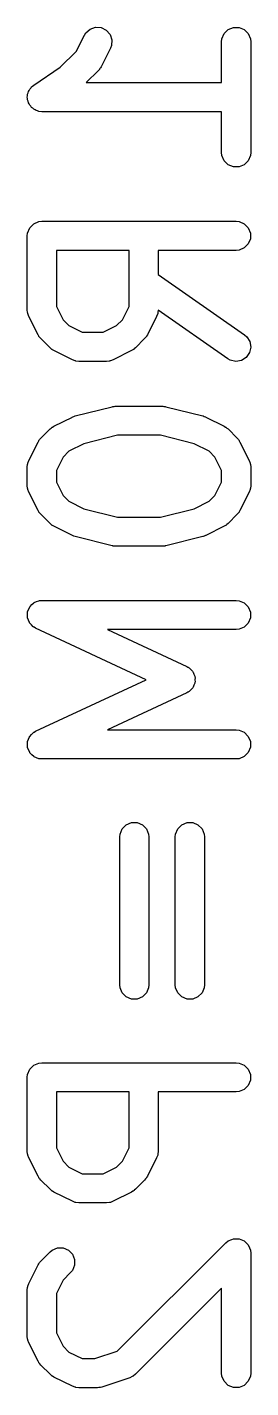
# Model space of a CAD drawing. Extents: x -2.1 to 1.75, y 0.25 to 2.72.
# Drawn here: x 1.2149 to 1.2602, y 0.2452 to 0.5211 of the extents above; entities that cross this region are included whole.
import ezdxf

# ---------------------------------------------------------------- set-up
doc = ezdxf.new("R2010")
doc.units = 0
doc.header["$MEASUREMENT"] = 0
doc.layers.add('BLACK', color=7, linetype='CONTINUOUS')

msp = doc.modelspace()

# ---------------------------------------------------------------- linework, layer by layer
at = {"layer": 'BLACK', "linetype": 'CONTINUOUS'}
for p, q in [((1.22477, 0.51615), (1.22644, 0.51947)), ((1.22644, 0.51947), (1.22674, 0.51996)), ((1.22674, 0.51996), (1.22761, 0.52072)), ((1.22761, 0.52072), (1.22871, 0.52108)), ((1.22871, 0.52108), (1.22986, 0.521)), ((1.22986, 0.521), (1.23089, 0.52049)), ((1.23089, 0.52049), (1.23164, 0.51962)), ((1.23164, 0.51962), (1.23201, 0.51852)), ((1.25424, 0.51815), (1.2543, 0.51873)), ((1.2543, 0.51873), (1.25474, 0.51979)), ((1.25474, 0.51979), (1.25556, 0.52061)), ((1.25556, 0.52061), (1.25662, 0.52105)), ((1.25662, 0.52105), (1.25777, 0.52105)), ((1.25777, 0.52105), (1.25884, 0.52061)), ((1.25884, 0.52061), (1.25965, 0.51979)), ((1.25965, 0.51979), (1.26009, 0.51873)), ((1.26009, 0.51873), (1.26015, 0.51815)), ((1.22157, 0.51295), (1.22477, 0.51615)), ((1.23172, 0.51683), (1.22984, 0.51308)), ((1.23192, 0.51737), (1.23172, 0.51683)), ((1.23201, 0.51852), (1.23192, 0.51737)), ((1.25424, 0.50986), (1.25424, 0.51815)), ((1.26015, 0.51815), (1.26015, 0.49566)), ((1.22984, 0.51308), (1.22969, 0.51284)), ((1.21619, 0.50936), (1.22157, 0.51295)), ((1.22929, 0.51232), (1.22683, 0.50986)), ((1.22948, 0.51254), (1.22929, 0.51232)), ((1.22953, 0.51259), (1.22948, 0.51254)), ((1.22959, 0.51268), (1.22953, 0.51259)), ((1.22966, 0.51276), (1.22959, 0.51268)), ((1.22969, 0.51284), (1.22966, 0.51276)), ((1.21493, 0.50748), (1.21504, 0.50775)), ((1.21504, 0.50775), (1.2151, 0.50804)), ((1.2151, 0.50804), (1.21526, 0.50828)), ((1.21526, 0.50828), (1.21537, 0.50855)), ((1.21537, 0.50855), (1.21558, 0.50875)), ((1.21558, 0.50875), (1.21574, 0.50899)), ((1.21574, 0.50899), (1.21619, 0.50936)), ((1.21619, 0.50936), (1.21619, 0.50936)), ((1.21619, 0.50936), (1.21619, 0.50936)), ((1.21619, 0.50936), (1.21619, 0.50936)), ((1.22683, 0.50986), (1.25424, 0.50986)), ((1.21487, 0.50691), (1.21493, 0.50719)), ((1.21493, 0.50662), (1.21487, 0.50691)), ((1.21493, 0.50719), (1.21493, 0.50748)), ((1.21493, 0.50633), (1.21493, 0.50662)), ((1.21504, 0.50606), (1.21493, 0.50633)), ((1.2151, 0.50578), (1.21504, 0.50606)), ((1.21526, 0.50553), (1.2151, 0.50578)), ((1.21537, 0.50526), (1.21526, 0.50553)), ((1.21558, 0.50506), (1.21537, 0.50526)), ((1.21574, 0.50482), (1.21558, 0.50506)), ((1.21598, 0.50466), (1.21574, 0.50482)), ((1.21619, 0.50445), (1.21598, 0.50466)), ((1.21645, 0.50434), (1.21619, 0.50445)), ((1.21669, 0.50418), (1.21645, 0.50434)), ((1.21698, 0.50412), (1.21669, 0.50418)), ((1.21725, 0.50401), (1.21698, 0.50412)), ((1.21782, 0.50395), (1.21725, 0.50401)), ((1.21783, 0.50395), (1.21782, 0.50395)), ((1.21782, 0.50395), (1.21782, 0.50395)), ((1.25424, 0.50395), (1.21783, 0.50395)), ((1.21783, 0.50395), (1.21783, 0.50395)), ((1.25424, 0.49566), (1.25424, 0.50395)), ((1.2543, 0.49508), (1.25424, 0.49566)), ((1.25474, 0.49402), (1.2543, 0.49508)), ((1.25556, 0.4932), (1.25474, 0.49402)), ((1.25965, 0.49402), (1.25884, 0.4932)), ((1.26009, 0.49508), (1.25965, 0.49402)), ((1.26015, 0.49566), (1.26009, 0.49508)), ((1.25662, 0.49276), (1.25556, 0.4932)), ((1.25777, 0.49276), (1.25662, 0.49276)), ((1.25884, 0.4932), (1.25777, 0.49276)), ((1.21493, 0.47936), (1.21537, 0.48042)), ((1.21537, 0.48042), (1.21619, 0.48124)), ((1.21619, 0.48124), (1.21725, 0.48168)), ((1.21725, 0.48168), (1.21783, 0.48174)), ((1.21783, 0.48174), (1.2572, 0.48174)), ((1.2572, 0.48174), (1.25777, 0.48168)), ((1.25777, 0.48168), (1.25884, 0.48124)), ((1.25884, 0.48124), (1.25965, 0.48042)), ((1.25965, 0.48042), (1.26009, 0.47936)), ((1.21487, 0.47878), (1.21493, 0.47936)), ((1.21487, 0.46379), (1.21487, 0.47878)), ((1.26009, 0.47821), (1.25965, 0.47714)), ((1.26009, 0.47936), (1.26009, 0.47821)), ((1.2355, 0.47583), (1.22078, 0.47583)), ((1.22078, 0.47583), (1.22078, 0.46448)), ((1.2355, 0.46448), (1.2355, 0.47583)), ((1.2572, 0.47583), (1.2414, 0.47583)), ((1.2414, 0.47583), (1.2414, 0.47095)), ((1.25777, 0.47589), (1.2572, 0.47583)), ((1.25884, 0.47633), (1.25777, 0.47589)), ((1.25965, 0.47714), (1.25884, 0.47633)), ((1.2414, 0.47095), (1.25889, 0.45871)), ((1.21493, 0.46321), (1.21487, 0.46379)), ((1.22078, 0.46448), (1.22213, 0.46178)), ((1.23415, 0.46178), (1.2355, 0.46448)), ((1.2414, 0.46374), (1.24135, 0.46321)), ((1.2555, 0.45387), (1.2414, 0.46374)), ((1.21497, 0.46311), (1.21493, 0.46321)), ((1.21498, 0.46301), (1.21497, 0.46311)), ((1.21519, 0.46246), (1.21498, 0.46301)), ((1.21706, 0.45872), (1.21519, 0.46246)), ((1.22213, 0.46178), (1.22333, 0.46059)), ((1.23295, 0.46059), (1.23415, 0.46178)), ((1.24109, 0.46246), (1.23922, 0.45872)), ((1.2413, 0.46301), (1.24109, 0.46246)), ((1.24131, 0.46311), (1.2413, 0.46301)), ((1.24135, 0.46321), (1.24131, 0.46311)), ((1.21722, 0.45847), (1.21706, 0.45872)), ((1.21725, 0.4584), (1.21722, 0.45847)), ((1.21731, 0.45831), (1.21725, 0.4584)), ((1.21737, 0.45823), (1.21731, 0.45831)), ((1.21743, 0.45817), (1.21737, 0.45823)), ((1.21761, 0.45795), (1.21743, 0.45817)), ((1.21949, 0.45607), (1.21761, 0.45795)), ((1.22333, 0.46059), (1.22602, 0.45924)), ((1.22602, 0.45924), (1.23025, 0.45924)), ((1.23025, 0.45924), (1.23295, 0.46059)), ((1.23866, 0.45795), (1.23679, 0.45607)), ((1.23885, 0.45817), (1.23866, 0.45795)), ((1.23891, 0.45823), (1.23885, 0.45817)), ((1.23896, 0.45831), (1.23891, 0.45823)), ((1.23903, 0.4584), (1.23896, 0.45831)), ((1.23906, 0.45847), (1.23903, 0.4584)), ((1.23922, 0.45872), (1.23906, 0.45847)), ((1.25889, 0.45871), (1.25933, 0.45833)), ((1.25933, 0.45833), (1.25995, 0.45736)), ((1.21972, 0.45589), (1.21949, 0.45607)), ((1.21977, 0.45583), (1.21972, 0.45589)), ((1.21986, 0.45577), (1.21977, 0.45583)), ((1.21994, 0.45571), (1.21986, 0.45577)), ((1.22001, 0.45568), (1.21994, 0.45571)), ((1.22026, 0.45552), (1.22001, 0.45568)), ((1.22401, 0.45365), (1.22026, 0.45552)), ((1.23602, 0.45552), (1.23227, 0.45365)), ((1.23627, 0.45568), (1.23602, 0.45552)), ((1.23634, 0.45571), (1.23627, 0.45568)), ((1.23642, 0.45577), (1.23634, 0.45571)), ((1.23651, 0.45583), (1.23642, 0.45577)), ((1.23656, 0.45589), (1.23651, 0.45583)), ((1.23679, 0.45607), (1.23656, 0.45589)), ((1.26015, 0.45622), (1.2599, 0.4551)), ((1.25995, 0.45736), (1.26015, 0.45622)), ((1.22455, 0.45344), (1.22401, 0.45365)), ((1.22465, 0.45343), (1.22455, 0.45344)), ((1.22475, 0.45339), (1.22465, 0.45343)), ((1.22533, 0.45333), (1.22475, 0.45339)), ((1.23095, 0.45333), (1.22533, 0.45333)), ((1.23153, 0.45339), (1.23095, 0.45333)), ((1.23162, 0.45343), (1.23153, 0.45339)), ((1.23173, 0.45344), (1.23162, 0.45343)), ((1.23227, 0.45365), (1.23173, 0.45344)), ((1.25601, 0.45358), (1.2555, 0.45387)), ((1.25713, 0.45333), (1.25601, 0.45358)), ((1.25827, 0.45353), (1.25713, 0.45333)), ((1.25924, 0.45415), (1.25827, 0.45353)), ((1.2599, 0.4551), (1.25924, 0.45415)), ((1.22461, 0.44228), (1.23211, 0.44415)), ((1.23211, 0.44415), (1.23221, 0.44417)), ((1.23221, 0.44417), (1.23225, 0.44418)), ((1.23225, 0.44418), (1.23247, 0.44421)), ((1.23247, 0.44421), (1.23268, 0.44424)), ((1.23268, 0.44424), (1.23273, 0.44423)), ((1.23273, 0.44423), (1.23283, 0.44424)), ((1.23283, 0.44424), (1.2422, 0.44424)), ((1.2422, 0.44424), (1.2423, 0.44423)), ((1.2423, 0.44423), (1.24234, 0.44424)), ((1.24234, 0.44424), (1.24256, 0.44421)), ((1.24256, 0.44421), (1.24278, 0.44418)), ((1.24278, 0.44418), (1.24282, 0.44417)), ((1.24282, 0.44417), (1.24292, 0.44415)), ((1.24292, 0.44415), (1.25041, 0.44228)), ((1.22026, 0.44018), (1.22401, 0.44205)), ((1.22401, 0.44205), (1.22405, 0.44207)), ((1.22405, 0.44207), (1.22407, 0.44208)), ((1.22407, 0.44208), (1.22431, 0.44217)), ((1.22431, 0.44217), (1.22455, 0.44226)), ((1.22455, 0.44226), (1.22457, 0.44226)), ((1.22457, 0.44226), (1.22461, 0.44228)), ((1.25041, 0.44228), (1.25046, 0.44226)), ((1.25046, 0.44226), (1.25048, 0.44226)), ((1.25048, 0.44226), (1.25072, 0.44217)), ((1.25072, 0.44217), (1.25096, 0.44208)), ((1.25096, 0.44208), (1.25098, 0.44207)), ((1.25098, 0.44207), (1.25102, 0.44205)), ((1.25102, 0.44205), (1.25477, 0.44018)), ((1.21761, 0.43775), (1.21949, 0.43963)), ((1.21949, 0.43963), (1.21972, 0.43981)), ((1.21972, 0.43981), (1.21977, 0.43987)), ((1.21977, 0.43987), (1.21986, 0.43993)), ((1.21986, 0.43993), (1.21994, 0.43999)), ((1.21994, 0.43999), (1.22001, 0.44002)), ((1.22001, 0.44002), (1.22026, 0.44018)), ((1.25477, 0.44018), (1.25502, 0.44002)), ((1.25502, 0.44002), (1.25509, 0.43999)), ((1.25509, 0.43999), (1.25517, 0.43993)), ((1.25517, 0.43993), (1.25526, 0.43987)), ((1.25526, 0.43987), (1.25531, 0.43981)), ((1.25531, 0.43981), (1.25554, 0.43963)), ((1.25554, 0.43963), (1.25741, 0.43775)), ((1.21519, 0.43323), (1.21706, 0.43698)), ((1.21706, 0.43698), (1.21722, 0.43723)), ((1.21722, 0.43723), (1.21725, 0.4373)), ((1.21725, 0.4373), (1.21731, 0.43739)), ((1.21731, 0.43739), (1.21737, 0.43747)), ((1.21737, 0.43747), (1.21743, 0.43753)), ((1.21743, 0.43753), (1.21761, 0.43775)), ((1.22636, 0.43663), (1.22333, 0.43511)), ((1.23319, 0.43834), (1.22636, 0.43663)), ((1.24184, 0.43834), (1.23319, 0.43834)), ((1.24867, 0.43663), (1.24184, 0.43834)), ((1.2517, 0.43511), (1.24867, 0.43663)), ((1.25741, 0.43775), (1.2576, 0.43753)), ((1.2576, 0.43753), (1.25766, 0.43747)), ((1.25766, 0.43747), (1.25771, 0.43739)), ((1.25771, 0.43739), (1.25778, 0.4373)), ((1.25778, 0.4373), (1.25781, 0.43723)), ((1.25781, 0.43723), (1.25796, 0.43698)), ((1.25796, 0.43698), (1.25984, 0.43323)), ((1.21498, 0.43269), (1.21519, 0.43323)), ((1.22213, 0.43391), (1.22078, 0.43122)), ((1.22333, 0.43511), (1.22213, 0.43391)), ((1.2529, 0.43391), (1.2517, 0.43511)), ((1.25424, 0.43122), (1.2529, 0.43391)), ((1.25984, 0.43323), (1.26005, 0.43269)), ((1.21487, 0.43191), (1.21493, 0.43249)), ((1.21487, 0.42816), (1.21487, 0.43191)), ((1.21493, 0.43249), (1.21497, 0.43259)), ((1.21497, 0.43259), (1.21498, 0.43269)), ((1.22078, 0.43122), (1.22078, 0.42886)), ((1.25424, 0.42886), (1.25424, 0.43122)), ((1.26005, 0.43269), (1.26005, 0.43259)), ((1.26005, 0.43259), (1.26009, 0.43249)), ((1.26009, 0.43249), (1.26015, 0.43191)), ((1.26015, 0.43191), (1.26015, 0.42816)), ((1.21493, 0.42759), (1.21487, 0.42816)), ((1.21497, 0.42749), (1.21493, 0.42759)), ((1.22078, 0.42886), (1.22213, 0.42616)), ((1.2529, 0.42616), (1.25424, 0.42886)), ((1.26009, 0.42759), (1.26005, 0.42749)), ((1.26015, 0.42816), (1.26009, 0.42759)), ((1.21498, 0.42738), (1.21497, 0.42749)), ((1.21519, 0.42684), (1.21498, 0.42738)), ((1.21706, 0.42309), (1.21519, 0.42684)), ((1.22213, 0.42616), (1.22333, 0.42497)), ((1.22333, 0.42497), (1.22636, 0.42345)), ((1.24867, 0.42345), (1.2517, 0.42497)), ((1.2517, 0.42497), (1.2529, 0.42616)), ((1.25984, 0.42684), (1.25796, 0.42309)), ((1.26005, 0.42738), (1.25984, 0.42684)), ((1.26005, 0.42749), (1.26005, 0.42738)), ((1.21722, 0.42285), (1.21706, 0.42309)), ((1.21725, 0.42277), (1.21722, 0.42285)), ((1.21731, 0.42269), (1.21725, 0.42277)), ((1.21737, 0.4226), (1.21731, 0.42269)), ((1.21743, 0.42255), (1.21737, 0.4226)), ((1.21761, 0.42233), (1.21743, 0.42255)), ((1.21949, 0.42045), (1.21761, 0.42233)), ((1.22636, 0.42345), (1.23319, 0.42174)), ((1.24184, 0.42174), (1.24867, 0.42345)), ((1.25741, 0.42233), (1.25554, 0.42045)), ((1.2576, 0.42255), (1.25741, 0.42233)), ((1.25766, 0.4226), (1.2576, 0.42255)), ((1.25771, 0.42269), (1.25766, 0.4226)), ((1.25778, 0.42277), (1.25771, 0.42269)), ((1.25781, 0.42285), (1.25778, 0.42277)), ((1.25796, 0.42309), (1.25781, 0.42285)), ((1.21972, 0.42027), (1.21949, 0.42045)), ((1.21977, 0.42021), (1.21972, 0.42027)), ((1.21986, 0.42015), (1.21977, 0.42021)), ((1.21994, 0.42009), (1.21986, 0.42015)), ((1.22001, 0.42006), (1.21994, 0.42009)), ((1.22026, 0.4199), (1.22001, 0.42006)), ((1.22401, 0.41802), (1.22026, 0.4199)), ((1.23319, 0.42174), (1.24184, 0.42174)), ((1.25477, 0.4199), (1.25102, 0.41802)), ((1.25502, 0.42006), (1.25477, 0.4199)), ((1.25509, 0.42009), (1.25502, 0.42006)), ((1.25517, 0.42015), (1.25509, 0.42009)), ((1.25526, 0.42021), (1.25517, 0.42015)), ((1.25531, 0.42027), (1.25526, 0.42021)), ((1.25554, 0.42045), (1.25531, 0.42027)), ((1.22405, 0.41801), (1.22401, 0.41802)), ((1.22407, 0.418), (1.22405, 0.41801)), ((1.22431, 0.41791), (1.22407, 0.418)), ((1.22455, 0.41782), (1.22431, 0.41791)), ((1.22457, 0.41782), (1.22455, 0.41782)), ((1.22461, 0.4178), (1.22457, 0.41782)), ((1.23211, 0.41593), (1.22461, 0.4178)), ((1.25041, 0.4178), (1.24292, 0.41593)), ((1.25046, 0.41782), (1.25041, 0.4178)), ((1.25048, 0.41782), (1.25046, 0.41782)), ((1.25072, 0.41791), (1.25048, 0.41782)), ((1.25096, 0.418), (1.25072, 0.41791)), ((1.25098, 0.41801), (1.25096, 0.418)), ((1.25102, 0.41802), (1.25098, 0.41801)), ((1.23221, 0.41591), (1.23211, 0.41593)), ((1.23225, 0.41589), (1.23221, 0.41591)), ((1.23247, 0.41587), (1.23225, 0.41589)), ((1.23268, 0.41584), (1.23247, 0.41587)), ((1.23273, 0.41585), (1.23268, 0.41584)), ((1.23283, 0.41584), (1.23273, 0.41585)), ((1.2422, 0.41584), (1.23283, 0.41584)), ((1.2423, 0.41585), (1.2422, 0.41584)), ((1.24234, 0.41584), (1.2423, 0.41585)), ((1.24256, 0.41587), (1.24234, 0.41584)), ((1.24278, 0.41589), (1.24256, 0.41587)), ((1.24282, 0.41591), (1.24278, 0.41589)), ((1.24292, 0.41593), (1.24282, 0.41591)), ((1.21496, 0.40262), (1.21518, 0.40309)), ((1.21518, 0.40309), (1.21537, 0.40356)), ((1.21537, 0.40356), (1.21542, 0.4036)), ((1.21542, 0.4036), (1.21545, 0.40366)), ((1.21545, 0.40366), (1.21582, 0.40401)), ((1.21582, 0.40401), (1.21619, 0.40437)), ((1.21619, 0.40437), (1.21625, 0.4044)), ((1.21625, 0.4044), (1.2163, 0.40444)), ((1.2163, 0.40444), (1.21678, 0.40462)), ((1.21678, 0.40462), (1.21725, 0.40481)), ((1.21725, 0.40481), (1.21734, 0.40482)), ((1.21734, 0.40482), (1.21738, 0.40484)), ((1.21738, 0.40484), (1.21745, 0.40483)), ((1.21745, 0.40483), (1.21783, 0.40487)), ((1.21783, 0.40487), (1.2572, 0.40487)), ((1.2572, 0.40487), (1.25777, 0.40481)), ((1.25777, 0.40481), (1.25884, 0.40437)), ((1.25884, 0.40437), (1.25965, 0.40356)), ((1.25965, 0.40356), (1.26009, 0.40249)), ((1.21491, 0.40147), (1.21493, 0.40198)), ((1.21493, 0.40141), (1.21491, 0.40147)), ((1.21493, 0.40249), (1.21496, 0.40255)), ((1.21493, 0.40198), (1.21493, 0.40249)), ((1.21493, 0.40134), (1.21493, 0.40141)), ((1.21513, 0.40087), (1.21493, 0.40134)), ((1.21496, 0.40255), (1.21496, 0.40262)), ((1.2153, 0.40039), (1.21513, 0.40087)), ((1.21535, 0.40034), (1.2153, 0.40039)), ((1.21537, 0.40028), (1.21535, 0.40034)), ((1.21573, 0.39992), (1.21537, 0.40028)), ((1.25965, 0.40028), (1.25884, 0.39946)), ((1.26009, 0.40134), (1.25965, 0.40028)), ((1.26009, 0.40249), (1.26009, 0.40134)), ((1.21608, 0.39954), (1.21573, 0.39992)), ((1.21616, 0.39949), (1.21608, 0.39954)), ((1.21619, 0.39946), (1.21616, 0.39949)), ((1.21625, 0.39944), (1.21619, 0.39946)), ((1.21658, 0.39924), (1.21625, 0.39944)), ((1.23897, 0.38879), (1.21658, 0.39924)), ((1.2572, 0.39897), (1.23114, 0.39897)), ((1.23114, 0.39897), (1.2472, 0.39147)), ((1.25777, 0.39902), (1.2572, 0.39897)), ((1.25884, 0.39946), (1.25777, 0.39902)), ((1.2472, 0.39147), (1.24741, 0.39135)), ((1.24741, 0.39135), (1.24748, 0.39132)), ((1.24748, 0.39132), (1.24753, 0.39127)), ((1.24753, 0.39127), (1.2477, 0.39118)), ((1.2477, 0.39118), (1.248, 0.39084)), ((1.248, 0.39084), (1.24833, 0.39054)), ((1.24833, 0.39054), (1.24839, 0.39042)), ((1.24839, 0.39042), (1.24847, 0.39033)), ((1.24847, 0.39033), (1.24863, 0.3899)), ((1.24863, 0.3899), (1.24882, 0.3895)), ((1.24882, 0.3895), (1.24882, 0.38937)), ((1.24882, 0.38937), (1.24887, 0.38924)), ((1.24887, 0.38924), (1.24885, 0.38879)), ((1.21658, 0.37835), (1.23897, 0.38879)), ((1.24741, 0.38624), (1.2472, 0.38612)), ((1.24748, 0.38627), (1.24741, 0.38624)), ((1.24753, 0.38632), (1.24748, 0.38627)), ((1.2477, 0.38641), (1.24753, 0.38632)), ((1.248, 0.38674), (1.2477, 0.38641)), ((1.24833, 0.38705), (1.248, 0.38674)), ((1.24839, 0.38717), (1.24833, 0.38705)), ((1.24847, 0.38726), (1.24839, 0.38717)), ((1.24863, 0.38769), (1.24847, 0.38726)), ((1.24882, 0.38809), (1.24863, 0.38769)), ((1.24887, 0.38835), (1.24882, 0.38822)), ((1.24882, 0.38822), (1.24882, 0.38809)), ((1.24885, 0.38879), (1.24887, 0.38835)), ((1.2472, 0.38612), (1.23114, 0.37862)), ((1.21573, 0.37767), (1.21608, 0.37805)), ((1.21608, 0.37805), (1.21616, 0.3781)), ((1.21616, 0.3781), (1.21619, 0.37813)), ((1.21619, 0.37813), (1.21625, 0.37815)), ((1.21625, 0.37815), (1.21658, 0.37835)), ((1.23114, 0.37862), (1.2572, 0.37862)), ((1.2572, 0.37862), (1.25777, 0.37857)), ((1.25777, 0.37857), (1.25884, 0.37813)), ((1.25884, 0.37813), (1.25965, 0.37731)), ((1.21491, 0.37612), (1.21493, 0.37618)), ((1.21493, 0.37561), (1.21491, 0.37612)), ((1.21493, 0.37625), (1.21513, 0.37672)), ((1.21493, 0.37618), (1.21493, 0.37625)), ((1.21493, 0.3751), (1.21493, 0.37561)), ((1.21513, 0.37672), (1.2153, 0.3772)), ((1.2153, 0.3772), (1.21535, 0.37725)), ((1.21535, 0.37725), (1.21537, 0.37731)), ((1.21537, 0.37731), (1.21573, 0.37767)), ((1.25965, 0.37731), (1.26009, 0.37625)), ((1.26009, 0.37625), (1.26009, 0.3751)), ((1.21496, 0.37503), (1.21493, 0.3751)), ((1.21496, 0.37497), (1.21496, 0.37503)), ((1.21518, 0.3745), (1.21496, 0.37497)), ((1.21537, 0.37403), (1.21518, 0.3745)), ((1.21542, 0.37398), (1.21537, 0.37403)), ((1.21545, 0.37392), (1.21542, 0.37398)), ((1.21582, 0.37358), (1.21545, 0.37392)), ((1.21619, 0.37322), (1.21582, 0.37358)), ((1.21625, 0.37319), (1.21619, 0.37322)), ((1.2163, 0.37315), (1.21625, 0.37319)), ((1.21678, 0.37297), (1.2163, 0.37315)), ((1.21725, 0.37278), (1.21678, 0.37297)), ((1.21734, 0.37277), (1.21725, 0.37278)), ((1.21738, 0.37275), (1.21734, 0.37277)), ((1.21745, 0.37276), (1.21738, 0.37275)), ((1.21783, 0.37272), (1.21745, 0.37276)), ((1.2572, 0.37272), (1.21783, 0.37272)), ((1.25777, 0.37278), (1.2572, 0.37272)), ((1.25884, 0.37322), (1.25777, 0.37278)), ((1.25965, 0.37403), (1.25884, 0.37322)), ((1.26009, 0.3751), (1.25965, 0.37403)), ((1.23412, 0.35856), (1.23493, 0.35938)), ((1.23493, 0.35938), (1.236, 0.35982)), ((1.236, 0.35982), (1.23715, 0.35982)), ((1.23715, 0.35982), (1.23822, 0.35938)), ((1.23822, 0.35938), (1.23903, 0.35856)), ((1.24537, 0.35856), (1.24618, 0.35938)), ((1.24618, 0.35938), (1.24725, 0.35982)), ((1.24725, 0.35982), (1.2484, 0.35982)), ((1.2484, 0.35982), (1.24946, 0.35938)), ((1.24946, 0.35938), (1.25028, 0.35856)), ((1.23362, 0.35692), (1.23368, 0.3575)), ((1.23362, 0.32693), (1.23362, 0.35692)), ((1.23368, 0.3575), (1.23412, 0.35856)), ((1.23903, 0.35856), (1.23947, 0.3575)), ((1.23947, 0.3575), (1.23953, 0.35692)), ((1.23953, 0.35692), (1.23953, 0.32693)), ((1.24487, 0.35692), (1.24493, 0.3575)), ((1.24487, 0.32693), (1.24487, 0.35692)), ((1.24493, 0.3575), (1.24537, 0.35856)), ((1.25028, 0.35856), (1.25072, 0.3575)), ((1.25072, 0.3575), (1.25078, 0.35692)), ((1.25078, 0.35692), (1.25078, 0.32693)), ((1.23368, 0.32635), (1.23362, 0.32693)), ((1.23412, 0.32529), (1.23368, 0.32635)), ((1.23947, 0.32635), (1.23903, 0.32529)), ((1.23953, 0.32693), (1.23947, 0.32635)), ((1.24493, 0.32635), (1.24487, 0.32693)), ((1.24537, 0.32529), (1.24493, 0.32635)), ((1.25072, 0.32635), (1.25028, 0.32529)), ((1.25078, 0.32693), (1.25072, 0.32635)), ((1.23493, 0.32447), (1.23412, 0.32529)), ((1.236, 0.32403), (1.23493, 0.32447)), ((1.23715, 0.32403), (1.236, 0.32403)), ((1.23822, 0.32447), (1.23715, 0.32403)), ((1.23903, 0.32529), (1.23822, 0.32447)), ((1.24618, 0.32447), (1.24537, 0.32529)), ((1.24725, 0.32403), (1.24618, 0.32447)), ((1.2484, 0.32403), (1.24725, 0.32403)), ((1.24946, 0.32447), (1.2484, 0.32403)), ((1.25028, 0.32529), (1.24946, 0.32447)), ((1.21493, 0.30876), (1.21537, 0.30982)), ((1.21537, 0.30982), (1.21619, 0.31063)), ((1.21619, 0.31063), (1.21725, 0.31108)), ((1.21725, 0.31108), (1.21783, 0.31113)), ((1.21783, 0.31113), (1.2572, 0.31113)), ((1.2572, 0.31113), (1.25777, 0.31108)), ((1.25777, 0.31108), (1.25884, 0.31063)), ((1.25884, 0.31063), (1.25965, 0.30982)), ((1.25965, 0.30982), (1.26009, 0.30876)), ((1.21487, 0.30818), (1.21493, 0.30876)), ((1.21487, 0.29318), (1.21487, 0.30818)), ((1.25965, 0.30654), (1.25884, 0.30572)), ((1.26009, 0.3076), (1.25965, 0.30654)), ((1.26009, 0.30876), (1.26009, 0.3076)), ((1.2355, 0.30523), (1.22078, 0.30523)), ((1.22078, 0.30523), (1.22078, 0.29388)), ((1.2355, 0.29388), (1.2355, 0.30523)), ((1.2572, 0.30523), (1.2414, 0.30523)), ((1.2414, 0.30523), (1.2414, 0.29318)), ((1.25777, 0.30528), (1.2572, 0.30523)), ((1.25884, 0.30572), (1.25777, 0.30528)), ((1.21493, 0.29261), (1.21487, 0.29318)), ((1.21497, 0.29251), (1.21493, 0.29261)), ((1.21498, 0.2924), (1.21497, 0.29251)), ((1.21519, 0.29186), (1.21498, 0.2924)), ((1.22078, 0.29388), (1.22213, 0.29118)), ((1.23415, 0.29118), (1.2355, 0.29388)), ((1.2413, 0.2924), (1.24109, 0.29186)), ((1.24131, 0.29251), (1.2413, 0.2924)), ((1.24135, 0.29261), (1.24131, 0.29251)), ((1.2414, 0.29318), (1.24135, 0.29261)), ((1.21706, 0.28811), (1.21519, 0.29186)), ((1.22213, 0.29118), (1.22333, 0.28998)), ((1.22333, 0.28998), (1.22602, 0.28864)), ((1.23025, 0.28864), (1.23295, 0.28998)), ((1.23295, 0.28998), (1.23415, 0.29118)), ((1.24109, 0.29186), (1.23922, 0.28811)), ((1.21722, 0.28786), (1.21706, 0.28811)), ((1.21725, 0.28779), (1.21722, 0.28786)), ((1.21731, 0.28771), (1.21725, 0.28779)), ((1.21737, 0.28762), (1.21731, 0.28771)), ((1.21743, 0.28757), (1.21737, 0.28762)), ((1.21761, 0.28734), (1.21743, 0.28757)), ((1.21949, 0.28547), (1.21761, 0.28734)), ((1.22602, 0.28864), (1.23025, 0.28864)), ((1.23866, 0.28734), (1.23679, 0.28547)), ((1.23885, 0.28757), (1.23866, 0.28734)), ((1.23891, 0.28762), (1.23885, 0.28757)), ((1.23896, 0.28771), (1.23891, 0.28762)), ((1.23903, 0.28779), (1.23896, 0.28771)), ((1.23906, 0.28786), (1.23903, 0.28779)), ((1.23922, 0.28811), (1.23906, 0.28786)), ((1.21972, 0.28528), (1.21949, 0.28547)), ((1.21977, 0.28522), (1.21972, 0.28528)), ((1.21986, 0.28517), (1.21977, 0.28522)), ((1.21994, 0.2851), (1.21986, 0.28517)), ((1.22001, 0.28507), (1.21994, 0.2851)), ((1.22026, 0.28492), (1.22001, 0.28507)), ((1.22401, 0.28304), (1.22026, 0.28492)), ((1.23602, 0.28492), (1.23227, 0.28304)), ((1.23627, 0.28507), (1.23602, 0.28492)), ((1.23634, 0.2851), (1.23627, 0.28507)), ((1.23642, 0.28517), (1.23634, 0.2851)), ((1.23651, 0.28522), (1.23642, 0.28517)), ((1.23656, 0.28528), (1.23651, 0.28522)), ((1.23679, 0.28547), (1.23656, 0.28528)), ((1.22455, 0.28283), (1.22401, 0.28304)), ((1.22465, 0.28283), (1.22455, 0.28283)), ((1.22475, 0.28279), (1.22465, 0.28283)), ((1.22533, 0.28273), (1.22475, 0.28279)), ((1.23095, 0.28273), (1.22533, 0.28273)), ((1.23153, 0.28279), (1.23095, 0.28273)), ((1.23162, 0.28283), (1.23153, 0.28279)), ((1.23173, 0.28283), (1.23162, 0.28283)), ((1.23227, 0.28304), (1.23173, 0.28283)), ((1.21949, 0.27277), (1.21994, 0.27314)), ((1.21994, 0.27314), (1.221, 0.27358)), ((1.221, 0.27358), (1.22215, 0.27358)), ((1.22215, 0.27358), (1.22322, 0.27314)), ((1.22322, 0.27314), (1.22403, 0.27232)), ((1.23311, 0.25264), (1.25511, 0.27465)), ((1.25511, 0.27465), (1.25556, 0.27501)), ((1.25556, 0.27501), (1.25631, 0.27533)), ((1.25631, 0.27533), (1.25662, 0.27546)), ((1.25662, 0.27546), (1.25777, 0.27546)), ((1.25777, 0.27546), (1.25884, 0.27501)), ((1.25884, 0.27501), (1.25965, 0.2742)), ((1.25965, 0.2742), (1.25991, 0.27358)), ((1.25991, 0.27358), (1.26009, 0.27314)), ((1.26009, 0.27314), (1.26015, 0.27256)), ((1.21706, 0.27013), (1.21722, 0.27038)), ((1.21722, 0.27038), (1.21725, 0.27045)), ((1.21725, 0.27045), (1.21731, 0.27053)), ((1.21731, 0.27053), (1.21737, 0.27062)), ((1.21737, 0.27062), (1.21743, 0.27067)), ((1.21743, 0.27067), (1.21761, 0.2709)), ((1.21761, 0.2709), (1.21949, 0.27277)), ((1.22403, 0.27232), (1.22447, 0.27126)), ((1.22447, 0.27126), (1.22447, 0.27011)), ((1.26015, 0.27256), (1.26015, 0.24819)), ((1.21519, 0.26638), (1.21706, 0.27013)), ((1.22366, 0.2686), (1.22213, 0.26706)), ((1.22403, 0.26904), (1.22366, 0.2686)), ((1.22447, 0.27011), (1.22403, 0.26904)), ((1.21487, 0.26506), (1.21493, 0.26564)), ((1.21487, 0.25569), (1.21487, 0.26506)), ((1.21493, 0.26564), (1.21497, 0.26573)), ((1.21497, 0.26573), (1.21498, 0.26584)), ((1.21498, 0.26584), (1.21519, 0.26638)), ((1.22213, 0.26706), (1.22078, 0.26436)), ((1.25424, 0.26543), (1.23679, 0.24797)), ((1.25424, 0.24819), (1.25424, 0.26543)), ((1.22078, 0.26436), (1.22078, 0.25638)), ((1.21493, 0.25511), (1.21487, 0.25569)), ((1.21497, 0.25501), (1.21493, 0.25511)), ((1.21498, 0.25491), (1.21497, 0.25501)), ((1.21519, 0.25437), (1.21498, 0.25491)), ((1.21706, 0.25062), (1.21519, 0.25437)), ((1.22078, 0.25638), (1.22213, 0.25369)), ((1.22213, 0.25369), (1.22333, 0.25249)), ((1.22333, 0.25249), (1.22602, 0.25114)), ((1.22602, 0.25114), (1.2286, 0.25114)), ((1.2286, 0.25114), (1.23311, 0.25264)), ((1.21722, 0.25037), (1.21706, 0.25062)), ((1.21725, 0.2503), (1.21722, 0.25037)), ((1.21731, 0.25022), (1.21725, 0.2503)), ((1.21737, 0.25013), (1.21731, 0.25022)), ((1.21743, 0.25008), (1.21737, 0.25013)), ((1.21761, 0.24985), (1.21743, 0.25008)), ((1.21949, 0.24797), (1.21761, 0.24985)), ((1.21972, 0.24779), (1.21949, 0.24797)), ((1.21977, 0.24773), (1.21972, 0.24779)), ((1.21986, 0.24767), (1.21977, 0.24773)), ((1.21994, 0.24761), (1.21986, 0.24767)), ((1.22001, 0.24758), (1.21994, 0.24761)), ((1.22026, 0.24742), (1.22001, 0.24758)), ((1.22401, 0.24555), (1.22026, 0.24742)), ((1.22455, 0.24534), (1.22401, 0.24555)), ((1.23563, 0.24726), (1.23001, 0.24539)), ((1.23616, 0.2475), (1.23563, 0.24726)), ((1.23624, 0.24757), (1.23616, 0.2475)), ((1.23634, 0.24761), (1.23624, 0.24757)), ((1.23679, 0.24797), (1.23634, 0.24761)), ((1.2543, 0.24761), (1.25424, 0.24819)), ((1.25474, 0.24655), (1.2543, 0.24761)), ((1.25556, 0.24573), (1.25474, 0.24655)), ((1.25662, 0.24529), (1.25556, 0.24573)), ((1.25884, 0.24573), (1.25777, 0.24529)), ((1.25965, 0.24655), (1.25884, 0.24573)), ((1.26009, 0.24761), (1.25965, 0.24655)), ((1.26015, 0.24819), (1.26009, 0.24761)), ((1.22465, 0.24533), (1.22455, 0.24534)), ((1.22475, 0.24529), (1.22465, 0.24533)), ((1.22533, 0.24523), (1.22475, 0.24529)), ((1.22908, 0.24523), (1.22533, 0.24523)), ((1.22937, 0.24526), (1.22908, 0.24523)), ((1.22945, 0.24526), (1.22937, 0.24526)), ((1.22955, 0.24528), (1.22945, 0.24526)), ((1.22965, 0.24529), (1.22955, 0.24528)), ((1.22972, 0.24532), (1.22965, 0.24529)), ((1.23001, 0.24539), (1.22972, 0.24532)), ((1.25777, 0.24529), (1.25662, 0.24529))]:
    msp.add_line(p, q, dxfattribs=at)

doc.saveas('drawing.dxf')
